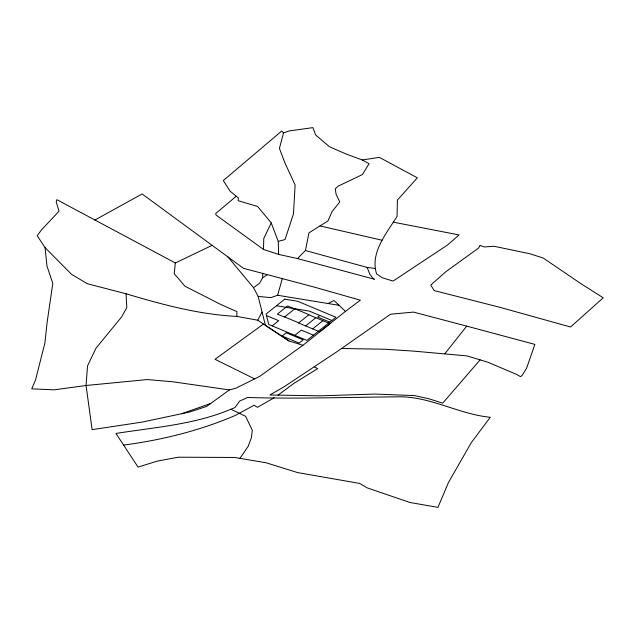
<?xml version="1.0" encoding="UTF-8"?>
<svg xmlns="http://www.w3.org/2000/svg" width="635" height="635" viewBox="0 0 635 635"><rect width="100%" height="100%" fill="white"/><g stroke="black" fill="none" stroke-linecap="round" stroke-linejoin="round"><path stroke-width="0.95" d="M393.248 222.155L459.081 234.934L447.524 244.999L393.065 281.083L382.333 277.773L376.618 273.899C369.768 252.92 386.699 233.101 397.034 216.4L397.423 200.065L417.33 177.824L379.397 157.385L362.267 159.964L346.591 154.226L329.501 146.756L315.603 134.961L312.92 127.627L289.084 130.961L283.472 132.953L279.432 148.423L284.948 162.973L295.124 184.999L293.473 213.868L285.036 239.538L278.249 241.387L278.662 254.413L297.474 258.556L374.428 279.233L373.126 278.519L369.959 274.447L367.101 267.398L305.427 250.539L297.474 258.556M94.917 220.012L142.129 193.977L243.475 268.319L314.277 287.107L360.37 300.188L345.456 311.364L302.943 345.289L288.988 340.955L257.715 320.207L236.799 316.413L236.918 311.594L221.028 304.609L184.944 286.218L174.228 273.677L175.331 262.977L212.153 245.34M278.662 254.413L263.469 249.428L263.779 238.427L271.256 222.933L257.612 206.454L238.157 200.7L238.371 198.009L230.124 191.183L223.298 180.562L281.718 130.993L283.472 132.953M288.988 340.955L265.43 325.326L258.127 296.378L253.516 287.663L259.58 283.242L262.58 277.812L262.819 273.344M305.427 250.539L308.959 232.831L327.977 220.932L332.018 211.638L339.788 201.946L336.098 194.27L335.248 188.809L338.13 186.166L362.498 174.506L369.038 163.695L362.267 159.964M258.127 296.378L270.74 297.648L277.63 295.267L282.202 278.955M262.088 312.079L257.715 320.207M239.927 458.351L248.134 446.421L251.42 437.642L252.317 430.268L245.586 416.266L230.87 409.25C194.373 424.648 154.654 427.292 115.967 433.451L138.065 467.114L157.186 461.121L178.34 457.208L234.672 457.462L266.049 462.764L297.577 472.575L359.672 483.433L367.062 487.823L409.908 502.468L437.944 507.373L448.453 482.505L471.297 442.635L490.276 417.282C458.081 414.163 429.062 395.526 396.343 396.851C346.726 397.24 297.124 398.986 247.499 397.486L239.609 401.13L234.902 407.63L230.87 409.25M444.81 353.774L466.741 326.12L534.876 344.392L526.542 368.324L522.089 375.428L520.589 376.69L516.453 374.372L488.117 362.291L467.106 355.925L413.425 351.099L384.747 349.234L341.543 348.488M480.116 359.87L442.722 403.146L428.895 398.764L414.464 395.581L374.896 394.073L320.167 395.827L269.883 395.002L284.091 386.763L337.09 351.599L390.557 314.222L413.512 312.095L466.741 326.12M236.228 196.239L215.686 213.566L216.083 215.09L263.469 249.428M272.185 325.89L278.717 320.683L266.494 315.571M305.61 325.922L315.841 317.762M294.799 335.344L301.331 330.129L313.444 335.193M319.746 315.436L317.698 317.071L329.811 322.135M312.682 328.874L322.905 320.715M278.043 395.137L294.013 383.31L317.667 368.61L314.166 366.808M263.469 324.033L215.035 359.291L254.635 378.889M302.943 345.289L259.723 376.357L235.752 388.279L229.394 389.914L206.653 406.4L189.73 412.012L142.137 422.1L92.131 429.649L86.074 385.493L87.519 365.943L95.885 348.361L121.737 316.778L126.802 307.594L126.047 293.783L87.289 283.702L71.525 274.312L45.069 247.634L37.187 235.704L41.458 229.918L59.031 211.185L56.221 201.938L56.856 199.668L175.331 262.977M262.58 277.812L266.93 274.931M274.114 397.74L257.572 407.321L254.087 405.257L235.363 415.393A295.521 170.617 0 0 1 190.857 431.236A294.965 170.299 0 0 1 125.333 444.841L123.571 445.04M328.033 303.514L334.018 300.53L345.456 311.364M210.701 403.463L181.57 413.742M367.101 267.398L374.864 268.462M229.394 389.914L172.768 381.778L147.249 379.555L86.074 385.493L54.134 389.834L31.75 388.826L35.631 379.635L44.918 342.844L47.077 322.699L52.8 283.345L46.966 266.017L45.069 247.634M236.799 316.413C198.945 314.508 162.266 304.578 126.047 293.783M277.63 295.267L339.074 305.324M276.463 305.745L309.499 311.15L331.859 320.492M320 225.925L382.04 240.22M294.64 308.904L287.576 305.951L277.344 314.111L284.409 317.063L294.83 308.753L308.967 314.658L298.545 322.969L319.746 331.827L329.978 323.667L308.777 314.809M284.599 316.913L298.736 322.818M253.516 287.663L227.917 256.905M271.256 222.933L278.249 241.387M480.108 245.459L478.472 248.134L445.992 271.621L430.752 285.044L434.173 290.584L499.856 307.308L570.563 327.009L603.25 297.799L580.366 283.297L543.187 258.032L529.796 253.73L494.006 246.261L484.386 246.951L480.108 245.459M284.71 299.172L266.105 314.007L268.732 324.453L306.911 340.4L335.923 317.254L297.751 301.3L284.71 299.172M286.266 332.764L282.178 336.026L299.141 343.114L303.228 339.852L286.266 332.764"/></g></svg>
